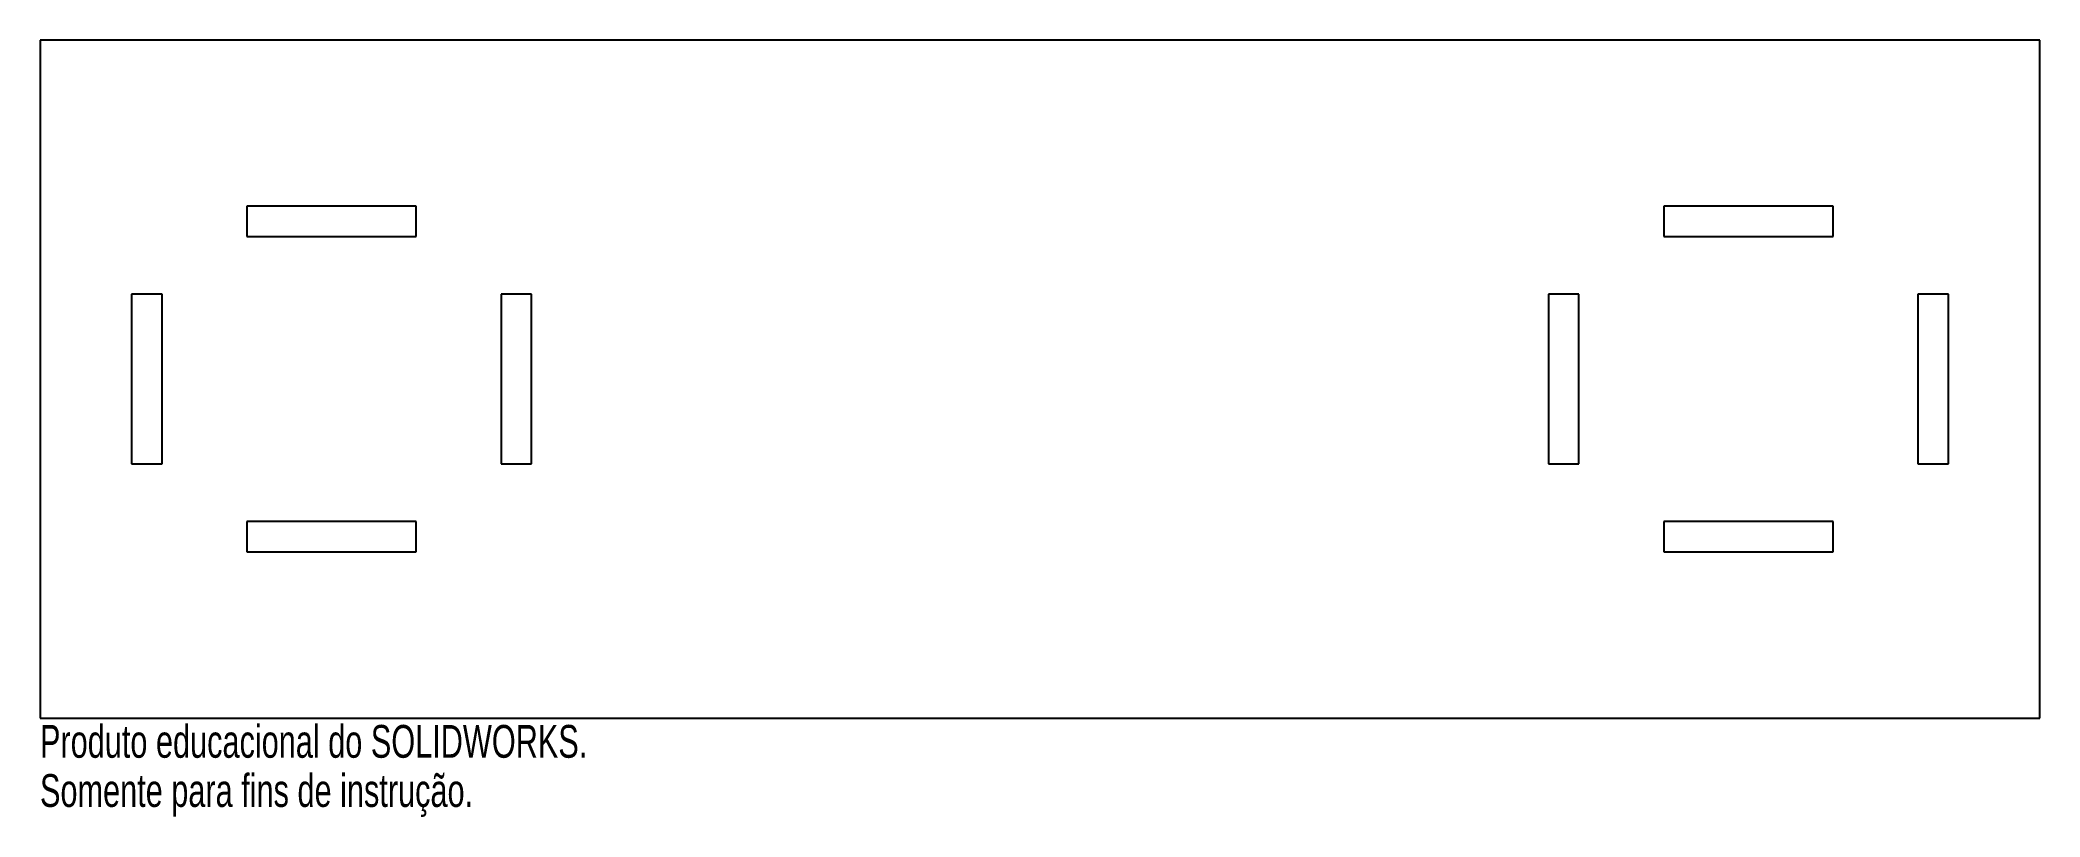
# Model space of a CAD drawing. Header units: millimetres. Extents: x -148 to 148, y -65 to 50.
import ezdxf

# ---------------------------------------------------------------- set-up
doc = ezdxf.new("R2010")
doc.units = ezdxf.units.MM
doc.styles.add('SLDTEXTSTYLE0', font='TXT', dxfattribs={"width": 0.7})

msp = doc.modelspace()

# ---------------------------------------------------------------- linework, layer by layer
at = {"color": 7, "linetype": 'Continuous', "lineweight": 25}
for p, q in [((-147.5, 50), (-147.5, -50)), ((147.5, 50), (-147.5, 50)), ((147.5, -50), (147.5, 50)), ((-92, 25.5), (-117, 25.5)), ((-117, 25.5), (-117, 21)), ((-92, 21), (-92, 25.5)), ((117, 25.5), (92, 25.5)), ((92, 25.5), (92, 21)), ((117, 21), (117, 25.5)), ((-117, 21), (-92, 21)), ((92, 21), (117, 21)), ((-134, 12.5), (-134, -12.5)), ((-129.5, 12.5), (-134, 12.5)), ((-129.5, -12.5), (-129.5, 12.5)), ((-79.5, 12.5), (-79.5, -12.5)), ((-75, 12.5), (-79.5, 12.5)), ((-75, -12.5), (-75, 12.5)), ((75, 12.5), (75, -12.5)), ((79.5, 12.5), (75, 12.5)), ((79.5, -12.5), (79.5, 12.5)), ((129.5, 12.5), (129.5, -12.5)), ((134, 12.5), (129.5, 12.5)), ((134, -12.5), (134, 12.5)), ((-134, -12.5), (-129.5, -12.5)), ((-79.5, -12.5), (-75, -12.5)), ((75, -12.5), (79.5, -12.5)), ((129.5, -12.5), (134, -12.5)), ((-117, -21), (-117, -25.5)), ((-92, -21), (-117, -21)), ((-92, -25.5), (-92, -21)), ((92, -21), (92, -25.5)), ((117, -21), (92, -21)), ((117, -25.5), (117, -21)), ((-117, -25.5), (-92, -25.5)), ((92, -25.5), (117, -25.5)), ((-147.5, -50), (147.5, -50))]:
    msp.add_line(p, q, dxfattribs=at)

# ---------------------------------------------------------------- texts
at = {"color": 7, "linetype": 'Continuous', "char_height": 4.8336, "attachment_point": 1, "style": 'SLDTEXTSTYLE0'}
for s, insert in [('Produto educacional do SOLIDWORKS.', (-147.5, -51.02)), ('Somente para fins de instrução.', (-147.5, -58.27))]:
    msp.add_mtext(s, dxfattribs=dict(at, insert=insert))

doc.saveas('drawing.dxf')
